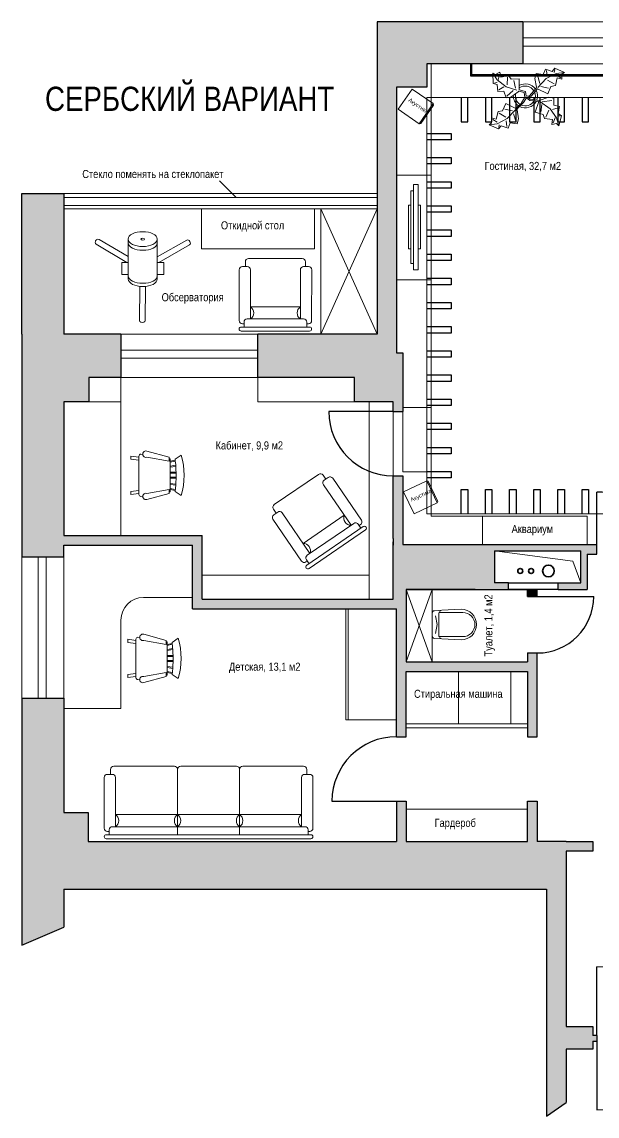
# Model space of a CAD drawing. Header units: inches. Extents: x -1596095 to 1052762, y -907497 to 506843.
# Drawn here: x -266920 to -259780, y -464593 to -451000 of the extents above; entities that cross this region are included whole.
import ezdxf

# ---------------------------------------------------------------- set-up
doc = ezdxf.new("R2010")
doc.units = ezdxf.units.IN
doc.header["$LTSCALE"] = 25
doc.header["$MEASUREMENT"] = 0
for name, color, linetype, lineweight in [('SANITARI', 7, 'Continuous', 9), ('МЕБЕЛЬ', 5, 'Continuous', 9), ('Названия', 7, 'Continuous', 30), ('Размеры', 1, 'Continuous', 9), ('Стены', 7, 'Continuous', 30)]:
    doc.layers.add(name, color=color, linetype=linetype, lineweight=lineweight)
for name, color, linetype in [('WINDOW-SILL', 2, 'Continuous'), ('Двери', 7, 'Continuous'), ('Пометки', 51, 'Continuous'), ('Потолки', 154, 'Continuous'), ('Сантехника', 94, 'Continuous'), ('Штриховка стен', 8, 'Continuous')]:
    doc.layers.add(name, color=color, linetype=linetype)
doc.layers.get('Размеры').off()
doc.styles.get("Standard").update_dxf_attribs({"font": 'ARIALN.TTF'})

# ---------------------------------------------------------------- blocks, each defined once
blk = doc.blocks.new('444')
at = {"layer": 'SANITARI'}
for p, q in [((-60, -142), (-60, 142)), ((-32, 172), (58, 177)), ((20, -140), (20, 140)), ((30, 150), (320, 150)), ((58, 177), (300, 190)), ((0, 0), (-20, 110)), ((-20, -110), (0, 0)), ((-32, -172), (58, -177)), ((30, -150), (320, -150)), ((58, -177), (300, -190))]:
    blk.add_line(p, q, dxfattribs=at)
for centre, radius, start, end in [((-30, 142), 30, 93.1798, 180), ((30, 140), 10, 90, 180), ((60, 147), 30, 93.1798, 173.5317), ((300, 0), 190, 270, 90), ((320, 0), 150, 270, 90), ((-30, -142), 30, 180, 266.8202), ((30, -140), 10, 180, 270), ((60, -147), 30, 186.4683, 266.8202)]:
    blk.add_arc(centre, radius, start, end, dxfattribs=at)
blk = doc.blocks.new('Растение')
at = {"linetype": 'Continuous'}
for p, q in [((-16.2005, 11.4774), (-13.9899, 8.1064)), ((-16.2005, 11.4774), (-14.8639, 10.7964)), ((-16.0159, 6.3329), (-16.2005, 11.4774)), ((-14.8639, 10.7964), (-12.6195, 11.8975)), ((-13.3174, 8.325), (-13.0735, 11.0065)), ((-12.6195, 11.8975), (-12.1909, 9.4345)), ((4.6914, 8.8812), (5.3859, 11.2828)), ((5.3859, 11.2828), (8.8871, 10.7908)), ((8.8871, 10.7908), (9.9809, 13.4933)), ((9.9809, 13.4933), (13.3837, 12.301)), ((15.3859, 11.3055), (10.3916, 8.7942)), ((10.5828, 12.6946), (10.8893, 9.7953)), ((13.3837, 12.301), (14.68, 13.9039)), ((14.5816, 13.2037), (14.3848, 11.8033)), ((14.68, 13.9039), (19.3848, 11.8146)), ((19.3848, 11.8146), (15.3859, 11.3055)), ((19.3848, 11.8146), (18.1868, 10.9119)), ((18.1868, 10.9119), (18.1925, 8.4119)), ((-14.0069, 5.8704), (-16.0159, 6.3329)), ((-15.3434, 6.5514), (-13.9984, 6.9884)), ((-13.5868, 2.2894), (-14.0069, 5.8704)), ((-13.9899, 8.1064), (-9.5434, 4.7185)), ((-12.1909, 9.4345), (-8.3829, 10.3)), ((-8.8369, 9.409), (-9.0894, 5.6095)), ((-8.3829, 10.3), (-7.0549, 8.501)), ((-7.0549, 8.501), (-3.0284, 8.6941)), ((-4.8529, 4.012), (-5.7184, 7.82)), ((-3.0284, 8.6941), (-3.0709, 3.1041)), ((4.6914, 8.8812), (5.5014, 4.4831)), ((5.9878, 10.4842), (7.1971, 6.3869)), ((10.3916, 8.7942), (6.2847, 4.4028)), ((14.2977, 6.1031), (10.9934, 7.9956)), ((15.7909, 9.1065), (14.8995, 5.3044)), ((15.2875, 10.6053), (17.5907, 9.2105)), ((18.1925, 8.4119), (15.7909, 9.1065)), ((-10.6784, 2.491), (-13.5868, 2.2894)), ((-13.1329, 3.1804), (-10.6614, 4.727)), ((-9.5858, -0.8715), (-10.6784, 2.491)), ((-9.5434, 4.7185), (-4.1917, 2.9888)), ((-9.1318, 0.0195), (-5.9793, 2.9025)), ((-7.1228, -0.443), (-3.5248, 2.2131)), ((-3.5248, 2.2131), (-3.3011, 2.4355)), ((-3.3011, 2.4355), (-0.5306, 1.7947)), ((-3.0709, 3.1041), (0.0797, 2.3163)), ((-0.5306, 1.7947), (-0.2255, -0.5527)), ((-0.5306, 1.7947), (-0.5306, 1.7947)), ((0.0797, 2.3163), (0.4866, -0.031)), ((0.4866, -0.031), (2.1141, 0.2298)), ((2.1141, 0.2298), (5.4346, 3.9146)), ((6.1032, 3.6844), (2.8262, -0.031)), ((5.4346, 3.9146), (5.5014, 4.4831)), ((11.1089, 1.1958), (6.1032, 3.6844)), ((7.7005, 4.8881), (11.5025, 3.9967)), ((12.7005, 4.8994), (11.1089, 1.1958)), ((14.8995, 5.3044), (12.7005, 4.8994)), ((-11.3237, -7.2629), (-9.7321, -3.5593)), ((-9.7321, -3.5593), (-4.7264, -6.0479)), ((-7.1228, -0.443), (-9.5858, -0.8715)), ((-2.019, -3.6148), (-4.7264, -6.0479)), ((-4.0579, -6.2781), (-0.9375, -3.1608)), ((-2.019, -3.6148), (-0.2255, -0.5527)), ((-0.9375, -3.1608), (0.5883, -0.8135)), ((0.5883, -0.8135), (2.2447, -2.0916)), ((2.8262, -0.031), (1.3003, -0.5527)), ((1.3003, -0.5527), (2.4193, -1.4655)), ((2.2447, -2.0916), (6.7108, -2.6626)), ((2.4193, -1.4655), (6.895, -2.1175)), ((4.943, -7.9659), (6.7108, -2.6626)), ((11.6605, -0.5413), (6.895, -2.1175)), ((12.3677, -6.1981), (7.219, -2.6772)), ((8.125, -4.0768), (7.7715, -7.9659)), ((8.3544, -2.7453), (13.1973, -2.1704)), ((11.6605, -0.5413), (14.1354, -0.8948)), ((14.1354, -0.8948), (14.1354, -4.4304)), ((14.1354, -4.4304), (16.9638, -5.1375)), ((16.9638, -5.1375), (16.2567, -8.673)), ((-16.8157, -10.7754), (-14.4141, -11.4699)), ((-16.8101, -13.2754), (-16.8157, -10.7754)), ((-14.4141, -11.4699), (-13.5228, -7.6679)), ((-13.5228, -7.6679), (-11.3237, -7.2629)), ((-12.921, -8.4665), (-9.6166, -10.359)), ((-6.3237, -7.2516), (-10.1257, -6.3602)), ((-9.0148, -11.1577), (-4.9047, -6.8122)), ((-4.611, -12.8477), (-5.8203, -8.7504)), ((-4.1246, -6.8466), (-4.0579, -6.2781)), ((-3.3146, -11.2447), (-4.1246, -6.8466)), ((8.8321, -9.0266), (4.943, -7.9659)), ((9.5392, -11.1479), (8.8321, -9.0266)), ((10.2463, -10.4408), (11.6605, -6.9053)), ((15.5496, -10.7943), (12.3677, -6.1981)), ((16.2567, -5.8446), (13.4283, -6.5517)), ((14.8425, -10.7943), (13.7819, -13.2692)), ((16.6103, -14.6834), (15.5496, -10.7943)), ((17.3174, -9.7337), (15.9032, -9.7337)), ((16.2567, -8.673), (18.0245, -9.7337)), ((18.0245, -9.7337), (16.6103, -14.6834)), ((-18.008, -14.1781), (-16.8101, -13.2754)), ((-18.008, -14.1781), (-14.0091, -13.669)), ((-13.3032, -16.2674), (-18.008, -14.1781)), ((-13.9107, -12.9688), (-16.2139, -11.574)), ((-14.0091, -13.669), (-9.0148, -11.1577)), ((-12.0069, -14.6645), (-13.3032, -16.2674)), ((-13.2048, -15.5672), (-13.008, -14.1668)), ((-8.6042, -15.8568), (-12.0069, -14.6645)), ((-9.206, -15.0581), (-9.5126, -12.1588)), ((-7.5103, -13.1543), (-8.6042, -15.8568)), ((-4.0092, -13.6463), (-7.5103, -13.1543)), ((-3.3146, -11.2447), (-4.0092, -13.6463)), ((13.4283, -11.5015), (9.5392, -11.1479)), ((13.0748, -13.9763), (13.4283, -11.5015)), ((15.5496, -13.6228), (13.0748, -13.9763)), ((16.6103, -14.6834), (15.5496, -13.6228))]:
    blk.add_line(p, q, dxfattribs=at)
for centre, radius, start, end in [((0, 0), 6.1275, 34.37569, 120.1028), ((0.0308, 0.1664), 6, 178.6147, 235.1169), ((0.0308, 0.1664), 5, 168.1647, 238.6725), ((-0.0601, -0.2075), 5.2461, 33.82192, 124.9414), ((-0.2664, 0.1682), 5.2775, 338.4094, 20.03007), ((-0.098, 0.1364), 6.1288, 341.2017, 26.09184), ((-0.0234, 0.3825), 6.1492, 242.5812, 331.2714), ((-0.1102, 0.4886), 5.2883, 247.3711, 327.472)]:
    blk.add_arc(centre, radius, start, end, dxfattribs=at)
blk = doc.blocks.new('A$C61B46C52')
at = {"layer": 'Потолки', "ltscale": 3}
for p, q in [((0, 80), (300, 80)), ((300, 0), (0, 0)), ((300, 80), (300, 0))]:
    blk.add_line(p, q, dxfattribs=at)
blk = doc.blocks.new('A$C583651C1')
at = {"layer": 'Потолки', "ltscale": 3}
for p, q in [((0, 80), (300, 80)), ((300, 0), (0, 0)), ((300, 80), (300, 0))]:
    blk.add_line(p, q, dxfattribs=at)
blk = doc.blocks.new('POLTRONANINO')
at = {"layer": 'МЕБЕЛЬ'}
for p, q in [((-373, 860), (-373, 800)), ((-333, 900), (333, 900)), ((373, 860), (373, 800)), ((-450, 130), (-450, 760)), ((-410, 800), (-350, 800)), ((-310, 760), (-310, 150)), ((310, 760), (310, 150)), ((410, 800), (350, 800)), ((450, 130), (450, 760)), ((310, 300), (-310, 300)), ((-350, 150), (350, 150)), ((425, 50), (-425, 50)), ((425, 0), (-425, 0)), ((-410, 90), (-390, 90)), ((-390, 50), (-390, 110)), ((390, 50), (390, 110)), ((410, 90), (390, 90))]:
    blk.add_line(p, q, dxfattribs=at)
for centre, radius, start, end in [((-333, 860), 40, 90, 180), ((333, 860), 40, 0, 90), ((-410, 760), 40, 90, 180), ((-350, 760), 40, 0, 90), ((350, 760), 40, 90, 180), ((410, 760), 40, 0, 90), ((-360, 225), 90.3, 303.855, 56.145), ((360, 225), 90.3, 123.855, 236.145), ((-350, 110), 40, 90, 180), ((350, 110), 40, 0, 90), ((-410, 130), 40, 180, 270), ((-425, 25), 25, 90, 270), ((410, 130), 40, 270, 0), ((425, 25), 25, 270, 90)]:
    blk.add_arc(centre, radius, start, end, dxfattribs=at)
blk = doc.blocks.new('A$C2E6314C3')
at = {"layer": 'МЕБЕЛЬ'}
for p, q in [((770, 2590), (140, 2590)), ((0, 1720), (0, 2473)), ((40, 2513), (100, 2513)), ((40, 2513), (100, 2513)), ((100, 2550), (100, 2490)), ((140, 2450), (750, 2450)), ((140, 2450), (750, 2450)), ((750, 2450), (140, 2450)), ((600, 2450), (600, 140)), ((750, 100), (750, 2490)), ((850, 2530), (790, 2530)), ((810, 2550), (810, 2530)), ((850, 2565), (850, 25)), ((900, 2565), (900, 25)), ((0, 950), (0, 1640)), ((850, 1680), (40, 1680)), ((140, 1680), (750, 1680)), ((0, 870), (0, 117)), ((850, 910), (40, 910)), ((140, 140), (750, 140)), ((40, 77), (100, 77)), ((100, 40), (100, 100)), ((850, 60), (790, 60)), ((810, 40), (810, 60)), ((770, 0), (140, 0))]:
    blk.add_line(p, q, dxfattribs=at)
for centre, radius, start, end in [((140, 2550), 40, 90, 180), ((770, 2550), 40, 0, 90), ((875, 2565), 25, 0, 180), ((40, 2473), 40, 90, 180), ((40, 2473), 40, 90, 180), ((140, 2490), 40, 180, 270), ((140, 2490), 40, 180, 270), ((675, 2500), 90.3, 213.855, 326.145), ((790, 2490), 40, 90, 180), ((40, 1720), 40, 180, 270), ((40, 1640), 40, 90, 180), ((675, 1630), 90.3, 33.855, 146.145), ((675, 1730), 90.3, 213.855, 326.145), ((40, 950), 40, 180, 270), ((40, 870), 40, 90, 180), ((675, 860), 90.3, 33.855, 146.145), ((675, 960), 90.3, 213.855, 326.145), ((140, 100), 40, 90, 180), ((675, 90), 90.3, 33.855, 146.145), ((40, 117), 40, 180, 270), ((140, 40), 40, 180, 270), ((790, 100), 40, 180, 270), ((770, 40), 40, 270, 0), ((875, 25), 25, 180, 0)]:
    blk.add_arc(centre, radius, start, end, dxfattribs=at)
blk = doc.blocks.new('A$C22630C0F')
at = {"layer": 'МЕБЕЛЬ', "color": 5, "ltscale": 3}
for p, q in [((0, 0), (0, 542)), ((0, 542), (32, 542)), ((32, 0), (0, 0))]:
    blk.add_line(p, q, dxfattribs=at)
for points in [[(63, 721), (32, 721), (32, -179), (63, -179)], [(122, -259), (63, -259), (63, 801), (122, 801)]]:
    blk.add_lwpolyline(points, close=True, dxfattribs=at)
blk.add_lwpolyline([(122, 542), (152, 542), (152, 0), (122, 0)], dxfattribs=at)

msp = doc.modelspace()

# ---------------------------------------------------------------- hatches: boundary and pattern name
at = {"layer": 'Штриховка стен', "ltscale": 3}
for points in [[(-260701.9, -451000), (-262510.9, -451000), (-262510.9, -453133.6), (-262510.9, -454878.7), (-263991.5, -454878.7), (-263991.5, -455419), (-262791.8, -455419), (-262791.8, -455719.3), (-262311.5, -455719.3), (-262311.5, -455839.1), (-262191.5, -455839.1), (-262191.5, -455789.1), (-262191.5, -455710.3), (-262191.5, -455110.2), (-262271.9, -455110.2), (-262271.9, -451810.6), (-261891.6, -451810.6), (-261891.6, -451520.3), (-260701.9, -451520.3)], [(-266400.2, -455719.3), (-266090.6, -455719.3), (-266090.6, -455419), (-265691, -455419), (-265691, -454878.7), (-266400.2, -454878.7), (-266400.2, -453133.6), (-266920.5, -453133.6), (-266920.5, -454878.7), (-266920.5, -457649.7), (-266400.2, -457649.7), (-266400.2, -457499.6), (-265691, -457499.6), (-264800.8, -457499.6), (-264800.8, -458292.7), (-262271.5, -458292.7), (-262271.5, -459671.1), (-262271.5, -459880.3), (-262151.5, -459880.3), (-262151.5, -459069.9), (-260641.8, -459069.9), (-260641.8, -459880.3), (-260521.8, -459880.3), (-260521.8, -458839.7), (-260641.8, -458839.7), (-260641.8, -458950.3), (-262151.5, -458950.3), (-262151.5, -458050.3), (-260881.4, -458050.3), (-260881.4, -457970.2), (-261053.4, -457970.2), (-261053.4, -457570.2), (-259981.1, -457570.2), (-259981.1, -457970.2), (-260261.6, -457970.2), (-260261.6, -458050.3), (-259901.2, -458050.3), (-259901.2, -457610.2), (-259784.8, -457610.2), (-259784.8, -457490.2), (-262191.5, -457490.2), (-262191.5, -456639.1), (-262311.5, -456639.1), (-262311.5, -458171.4), (-262611.3, -458171.4), (-264683.2, -458171.4), (-264683.2, -457871.1), (-264683.2, -457379.6), (-266400.2, -457379.6)], [(-260521.8, -458050.3), (-260641.8, -458050.3), (-260641.8, -458139.7), (-260521.8, -458139.7)], [(-260162, -461300.2), (-259832, -461300.2), (-259832, -461180.2), (-260162, -461180.2), (-260521.8, -461180.2), (-260521.8, -460680.2), (-260641.8, -460680.2), (-260641.8, -461180.2), (-262151.5, -461180.2), (-262151.5, -460680.2), (-262271.5, -460680.2), (-262271.5, -461180.2), (-266099.8, -461180.2), (-266099.8, -460880.2), (-266099.8, -460819.4), (-266400.2, -460819.4), (-266400.2, -459399.3), (-266920.5, -459399.3), (-266920.5, -461371), (-266920.5, -461773.2), (-266920.5, -462468.8), (-266400.2, -462244.8), (-266400.2, -461773.2), (-260409, -461773.2), (-260409, -464592.9), (-260162, -464424.6), (-260162, -463759.2), (-259832, -463759.2), (-259832, -463660.2), (-259783, -463660.2), (-259783, -463590.2), (-259832, -463590.2), (-259832, -463480.2), (-260162, -463480.2)]]:
    msp.add_hatch(color=256, dxfattribs=at).paths.add_polyline_path(points)

# ---------------------------------------------------------------- linework, layer by layer
at = {"color": 5, "linetype": 'Continuous', "lineweight": 9}
for p, q in [((-265568.4, -456394.9), (-265568.4, -456432.4)), ((-265468.4, -456407.4), (-265568.4, -456394.9)), ((-265568.4, -456432.4), (-265468.4, -456444.9)), ((-265468.4, -456632.4), (-265468.4, -456394.9)), ((-265422, -456373.3), (-265443.4, -456369.9)), ((-265093.4, -456407.4), (-265368.4, -456332.4)), ((-265368.4, -456407.4), (-265093.4, -456457.4)), ((-265093.4, -456457.4), (-265093.4, -456407.4)), ((-265080.9, -456426.6), (-265092.9, -456424.7)), ((-265080.9, -456426.7), (-265080.9, -456838.4)), ((-265018.4, -456444.9), (-265080.9, -456457.4)), ((-265018.4, -456432.4), (-264943.4, -456382.4)), ((-265080.9, -456469.9), (-265016.6, -456456.9)), ((-265080.9, -456519.9), (-265010.9, -456508.3)), ((-265080.9, -456532.4), (-265009.9, -456522.3)), ((-265468.4, -456632.4), (-265468.4, -456869.9)), ((-265007.1, -456594.9), (-265080.9, -456594.9)), ((-265080.9, -456607.4), (-265007.1, -456607.4)), ((-265080.9, -456657.4), (-265007, -456657.4)), ((-265007.1, -456669.9), (-265080.9, -456669.9)), ((-265568.4, -456832.4), (-265468.4, -456819.9)), ((-265568.4, -456869.9), (-265568.4, -456832.4)), ((-265368.4, -456857.4), (-265093.4, -456807.4)), ((-265093.4, -456807.4), (-265093.4, -456857.4)), ((-265093.1, -456840.2), (-265080.9, -456838.3)), ((-265080.9, -456732.4), (-265010.5, -456742.5)), ((-265080.9, -456744.9), (-265010.7, -456756.6)), ((-265080.9, -456794.9), (-265016, -456807.4)), ((-265018.4, -456819.9), (-265080.9, -456807.4)), ((-265018.4, -456832.4), (-264943.4, -456882.4)), ((-265468.4, -456857.4), (-265568.4, -456869.9)), ((-265443.4, -456894.9), (-265420.6, -456891.4)), ((-265093.4, -456857.4), (-265368.4, -456932.4)), ((-265130.9, -458682.6), (-265405.9, -458607.6)), ((-265605.9, -458670.1), (-265605.9, -458707.6)), ((-265505.9, -458682.6), (-265605.9, -458670.1)), ((-265605.9, -458707.6), (-265505.9, -458720.1)), ((-265505.9, -458907.6), (-265505.9, -458670.1)), ((-265459.5, -458648.4), (-265480.9, -458645.1)), ((-265405.9, -458682.6), (-265130.9, -458732.6)), ((-265130.9, -458732.6), (-265130.9, -458682.6)), ((-265118.4, -458701.7), (-265130.4, -458699.8)), ((-265118.4, -458701.8), (-265118.4, -459113.5)), ((-265055.9, -458720.1), (-265118.4, -458732.6)), ((-265118.4, -458745.1), (-265054.1, -458732)), ((-265055.9, -458707.6), (-264980.9, -458657.6)), ((-265118.4, -458795.1), (-265048.4, -458783.4)), ((-265118.4, -458807.6), (-265047.4, -458797.4)), ((-265044.6, -458870.1), (-265118.4, -458870.1)), ((-265118.4, -458882.6), (-265044.6, -458882.6)), ((-265505.9, -458907.6), (-265505.9, -459145.1)), ((-265118.4, -458932.6), (-265044.5, -458932.6)), ((-265044.6, -458945.1), (-265118.4, -458945.1)), ((-265118.4, -459007.6), (-265048, -459017.6)), ((-265118.4, -459020.1), (-265048.2, -459031.7)), ((-265605.9, -459107.6), (-265505.9, -459095.1)), ((-265605.9, -459145.1), (-265605.9, -459107.6)), ((-265505.9, -459132.6), (-265605.9, -459145.1)), ((-265480.9, -459170.1), (-265458.1, -459166.5)), ((-265405.9, -459132.6), (-265130.9, -459082.6)), ((-265130.9, -459132.6), (-265405.9, -459207.6)), ((-265130.9, -459082.6), (-265130.9, -459132.6)), ((-265130.6, -459115.3), (-265118.4, -459113.4)), ((-265118.4, -459070.1), (-265053.5, -459082.6)), ((-265055.9, -459095.1), (-265118.4, -459082.6)), ((-265055.9, -459107.6), (-264980.9, -459157.6))]:
    msp.add_line(p, q, dxfattribs=at)
for centre, radius, start, end in [((-265443.4, -456394.9), 25, 90, 180), ((-265380.9, -456369.9), 39.5, 71.5651, 288.43495), ((-266612.1, -456632.4), 1606.2, 3.92211, 7.15267), ((-265758, -456632.4), 852.1, 342.93847, 17.0615), ((-266612.1, -456632.4), 1606.2, 352.84733, 3.92211), ((-265380.9, -456894.9), 39.5, 71.5651, 288.43495), ((-265443.4, -456869.9), 25, 180, 270), ((-265418.4, -458645.1), 39.5, 71.5651, 288.43495), ((-265480.9, -458670.1), 25, 90, 180), ((-266649.6, -458907.6), 1606.2, 3.92211, 7.15267), ((-265795.5, -458907.6), 852.1, 342.93847, 17.0615), ((-266649.6, -458907.6), 1606.2, 352.84733, 3.92211), ((-265480.9, -459145.1), 25, 180, 270), ((-265418.4, -459170.1), 39.5, 71.5651, 288.43495)]:
    msp.add_arc(centre, radius, start, end, dxfattribs=at)
at = {"layer": 'WINDOW-SILL', "color": 5, "lineweight": 15, "ltscale": 3}
for p, q in [((-262181.4, -456837.1), (-261894.4, -456701)), ((-261894.4, -456701), (-261764.5, -456974.7)), ((-262051.5, -457110.9), (-262181.4, -456837.1)), ((-261764.5, -456974.7), (-262051.5, -457110.9))]:
    msp.add_line(p, q, dxfattribs=at)
at = {"layer": 'WINDOW-SILL', "color": 5, "lineweight": 13, "ltscale": 3}
msp.add_lwpolyline([(-262075.1, -451834.9), (-261814.1, -452015.9), (-261986.7, -452264.9), (-262247.8, -452084)], close=True, dxfattribs=at)
at = {"layer": 'Двери', "ltscale": 3}
for p, q in [((-262311.5, -455839.1), (-263111.4, -455839.1)), ((-259784.8, -457490.2), (-259784.8, -456840.2)), ((-260521.8, -458139.7), (-259821.8, -458139.7)), ((-263071.4, -460680.2), (-262271.5, -460680.2)), ((-259783, -463590.2), (-259783, -462736.9)), ((-259783, -463660.2), (-259783, -464513.4))]:
    msp.add_line(p, q, dxfattribs=at)
for centre, radius, start, end in [((-262311.5, -455839.1), 799.9, 180, 270), ((-259784.8, -457490.2), 650, 0, 90), ((-260521.8, -458139.7), 700, 270, 0), ((-262271.5, -460680.2), 799.9, 90, 180), ((-259783, -463590.2), 853.2, 0, 90), ((-259783, -463660.2), 853.2, 270, 0)]:
    msp.add_arc(centre, radius, start, end, dxfattribs=at)
at = {"layer": 'МЕБЕЛЬ', "ltscale": 3}
for p, q in [((-260701.9, -451000), (-258301.6, -451000)), ((-260701.9, -451520.3), (-258301.6, -451520.3)), ((-264465.7, -452973.7), (-264258.8, -453181.5)), ((-265691, -454878.7), (-263991.5, -454878.7)), ((-265691, -455419), (-263991.5, -455419)), ((-262191.5, -455789.1), (-261841.5, -455789.1)), ((-262191.5, -455789.1), (-262191.5, -456589.1)), ((-262191.5, -456589.1), (-261841.5, -456589)), ((-266920.5, -457649.7), (-266920.5, -459399.3)), ((-262151.5, -459769.9), (-260641.8, -459769.9)), ((-266099.8, -461180.2), (-266099.8, -460880.2))]:
    msp.add_line(p, q, dxfattribs=at)
at = {"layer": 'МЕБЕЛЬ', "color": 5, "ltscale": 3}
for p, q in [((-261841.5, -451520.3), (-261841.5, -457140.2)), ((-261841.5, -452903.8), (-262271.9, -452903.8)), ((-264689.2, -453320.6), (-264689.2, -453820.6)), ((-263289.2, -453820.6), (-263289.2, -453320.6)), ((-263210.9, -453320.6), (-263210.9, -454878.7)), ((-263210.9, -453320.6), (-262510.9, -454878.7)), ((-262510.9, -453320.6), (-263210.9, -454878.7)), ((-265600.4, -453915.6), (-265963, -453702.2)), ((-265600.4, -453698.5), (-265600.4, -454195.4)), ((-265240.4, -453698.5), (-265240.4, -454195.4)), ((-265240.4, -453918.8), (-264873.5, -453709.5)), ((-265616.6, -453987.3), (-265998.5, -453762.5)), ((-265616.6, -453987.3), (-265998.5, -453762.5)), ((-265219.2, -453987.3), (-264838.8, -453770.4)), ((-264689.2, -453820.6), (-263289.2, -453820.6)), ((-265600.4, -453987.3), (-265680.6, -453987.3)), ((-265680.6, -453987.3), (-265680.6, -454137.8)), ((-265600.4, -454062), (-265600.4, -453987.3)), ((-265600.4, -454137.8), (-265600.4, -453987.3)), ((-265160.2, -453987.3), (-265240.4, -453987.3)), ((-265240.4, -453987.3), (-265240.4, -454137.8)), ((-265160.2, -454062), (-265160.2, -453987.3)), ((-265160.2, -454137.8), (-265160.2, -453987.3)), ((-265680.6, -454137.8), (-265600.4, -454137.8)), ((-265240.4, -454137.8), (-265160.2, -454137.8)), ((-261841.5, -454203.8), (-262271.9, -454203.8)), ((-265456.7, -454285.1), (-265460.3, -454711.7)), ((-265386.8, -454285.6), (-265390.3, -454712.2)), ((-266090.6, -455719.3), (-265691, -455719.3)), ((-261841.5, -457140.2), (-259901.2, -457140.2)), ((-261201.2, -457490.2), (-261201.2, -457140.2)), ((-259901.2, -457490.2), (-259901.2, -457140.2)), ((-266400.2, -457499.6), (-266400.2, -459529.2)), ((-265691, -457499.6), (-266400.2, -457499.6)), ((-261826.6, -458950.3), (-262151.5, -458050.3)), ((-262151.5, -458950.3), (-261826.6, -458050.3)), ((-261826.6, -458950.3), (-261826.6, -458050.3)), ((-260611.5, -458050.3), (-261211.5, -458050.3)), ((-264800.8, -458149.6), (-265410.2, -458149.6)), ((-265691, -459529.2), (-265691, -458430.4)), ((-261499.3, -459719.9), (-261499.3, -459069.9)), ((-260850.6, -459719.9), (-260850.6, -459069.9)), ((-266400.2, -459529.2), (-265691, -459529.2)), ((-260641.8, -459719.9), (-262151.5, -459719.9))]:
    msp.add_line(p, q, dxfattribs=at)
for points in [[(-266400.2, -455719.3), (-266400.2, -457379.6), (-265691, -457379.6), (-265691, -455419), (-266090.6, -455419)], [(-262611.3, -457871.1), (-262611.3, -455719.3), (-262311.5, -455719.3), (-262311.5, -458171.4), (-262611.3, -458171.4)], [(-262611.3, -457871.1), (-264683.2, -457871.1), (-264683.2, -458171.4), (-262611.3, -458171.4), (-262611.3, -457871.1)]]:
    msp.add_lwpolyline(points, dxfattribs=at)
for points in [[(-262791.8, -455719.3), (-263991.5, -455719.3), (-263991.5, -455419), (-262791.8, -455419)], [(-262871.5, -459671.1), (-262871.5, -458292.7), (-262898, -458292.7), (-262898, -459671.1)], [(-262871.5, -459671.1), (-262871.5, -458292.7), (-262271.5, -458292.7), (-262271.5, -459671.1)]]:
    msp.add_lwpolyline(points, close=True, dxfattribs=at)
msp.add_arc((-265410.2, -458430.4), 280.8, 90, 180, dxfattribs=at)
for centre, major_axis, ratio, start_param, end_param in [((-265980.7, -453732.3), (17.8, 30.2), 0.7962704, 0, 3.1415927), ((-264856.1, -453739.9), (-17.3, 30.4), 0.7043189, 3.1415927, 6.2831853), ((-265425.3, -454712), (-35, 0.2), 0.6264369, 6.2813742, 9.424778)]:
    msp.add_ellipse(centre, major_axis=major_axis, ratio=ratio, start_param=start_param, end_param=end_param, dxfattribs=at)
at = {"layer": 'МЕБЕЛЬ', "color": 5, "ltscale": 3, "extrusion": (0, 0, -1)}
msp.add_ellipse((-265420.7, -453698.5), major_axis=(180.4, 0), ratio=0.5085146, dxfattribs=at)
at = {"layer": 'МЕБЕЛЬ', "color": 5, "ltscale": 3}
msp.add_ellipse((-265420, -453698.5), major_axis=(22.8, 0), ratio=0.5213936, dxfattribs=at)
at = {"layer": 'МЕБЕЛЬ', "color": 5, "ltscale": 3, "extrusion": (0, 0, -1)}
for centre in [(-265420.4, -453745.6), (-265420.4, -454155.3), (-265420.4, -454195.4)]:
    msp.add_ellipse(centre, major_axis=(-180, 0.7), ratio=0.5095103, start_param=3.1339969, end_param=6.2755895, dxfattribs=at)
at = {"layer": 'Пометки', "color": 5, "lineweight": 13, "ltscale": 3}
for p, q in [((-261810.8, -452034.1), (-261968.4, -452261.6)), ((-261814.1, -452015.9), (-261810.8, -452034.1)), ((-261986.7, -452264.9), (-261968.4, -452261.6))]:
    msp.add_line(p, q, dxfattribs=at)
at = {"layer": 'Пометки', "color": 5, "lineweight": 15, "ltscale": 3}
for p, q in [((-261894.4, -456701), (-261877, -456707.2)), ((-261877, -456707.2), (-261758.3, -456957.3)), ((-261764.5, -456974.7), (-261758.3, -456957.3))]:
    msp.add_line(p, q, dxfattribs=at)
at = {"layer": 'Потолки', "ltscale": 3}
for p, q in [((-261351.9, -451520.3), (-261351.9, -451670.3)), ((-261336.9, -451520.3), (-261336.9, -451655.3)), ((-261351.9, -451670.3), (-258301.6, -451670.3)), ((-261336.9, -451655.3), (-257666.9, -451655.3))]:
    msp.add_line(p, q, dxfattribs=at)
at = {"layer": 'Потолки', "lineweight": 9, "ltscale": 3}
for p, q in [((-261891.6, -451940.3), (-261891.6, -457110.2)), ((-261891.6, -451940.3), (-257061.3, -451940.3)), ((-261891.6, -457110.2), (-257061.3, -457110.2))]:
    msp.add_line(p, q, dxfattribs=at)
at = {"layer": 'Сантехника', "lineweight": 35, "ltscale": 3}
for centre, radius in [((-260733.3, -457821.2), 31), ((-260599.8, -457821.2), 31.2), ((-260384.1, -457821.2), 72.5)]:
    msp.add_circle(centre, radius, dxfattribs=at)
at = {"layer": 'Стены', "ltscale": 3}
for p, q in [((-260701.9, -451000), (-262510.9, -451000)), ((-262510.9, -451000), (-262510.9, -453133.6)), ((-260701.9, -451000), (-260701.9, -451520.3)), ((-260701.9, -451520.3), (-261891.6, -451520.3)), ((-261891.6, -451520.3), (-261891.6, -451810.6)), ((-261891.6, -451810.6), (-262271.9, -451810.6)), ((-262271.9, -451810.6), (-262271.9, -455110.2)), ((-266920.5, -454878.7), (-266920.5, -453133.6)), ((-266920.5, -453133.6), (-266400.2, -453133.6)), ((-266400.2, -453133.6), (-266400.2, -454878.7)), ((-262510.9, -453133.6), (-262510.9, -454878.7)), ((-266920.5, -454878.7), (-266920.5, -457649.7)), ((-265691, -454878.7), (-266400.2, -454878.7)), ((-265691, -454878.7), (-265691, -455419)), ((-263991.5, -455419), (-263991.5, -454878.7)), ((-262510.9, -454878.7), (-263991.5, -454878.7)), ((-262271.9, -455110.2), (-262191.5, -455110.2)), ((-262191.5, -455110.2), (-262191.5, -455710.3)), ((-265691, -455419), (-266090.6, -455419)), ((-266090.6, -455419), (-266090.6, -455719.3)), ((-262791.8, -455419), (-263991.5, -455419)), ((-262791.8, -455719.3), (-262791.8, -455419)), ((-266090.6, -455719.3), (-266400.2, -455719.3)), ((-266400.2, -455719.3), (-266400.2, -457379.6)), ((-262311.5, -455719.3), (-262791.8, -455719.3)), ((-262311.5, -455839.1), (-262311.5, -455719.3)), ((-262191.5, -455710.3), (-262191.5, -455839.1)), ((-262311.5, -455839.1), (-262191.5, -455839.1)), ((-262311.5, -457419.6), (-262311.5, -456639)), ((-262311.5, -456639.1), (-262191.5, -456639.1)), ((-262191.5, -456639.1), (-262191.5, -457490.2)), ((-266400.2, -457379.6), (-264683.2, -457379.6)), ((-264683.2, -458171.4), (-264683.2, -457379.6)), ((-266400.2, -457499.6), (-264800.8, -457499.6)), ((-266400.2, -457649.7), (-266400.2, -457499.6)), ((-264800.8, -458292.7), (-264800.8, -457499.6)), ((-262311.5, -457419.6), (-262311.5, -457499.6)), ((-262311.5, -458171.4), (-262311.5, -457459.6)), ((-262191.5, -457490.2), (-259784.8, -457490.2)), ((-259784.8, -457610.2), (-259784.8, -457490.2)), ((-266400.2, -457649.7), (-266920.5, -457649.7)), ((-261053.4, -457570.2), (-259981.1, -457570.2)), ((-261053.4, -457570.2), (-261053.4, -457970.2)), ((-259981.1, -457970.2), (-259981.1, -457570.2)), ((-259901.2, -457610.2), (-259901.2, -458050.3)), ((-259901.2, -457610.2), (-259784.8, -457610.2)), ((-261291.5, -458050.3), (-262151.5, -458050.3)), ((-262151.5, -458050.3), (-260641.8, -458050.3)), ((-262151.5, -458050.3), (-262151.5, -458950.3)), ((-261211.5, -458050.3), (-260881.4, -458050.3)), ((-260881.4, -457970.2), (-261053.4, -457970.2)), ((-260881.4, -458050.3), (-260881.4, -457970.2)), ((-260641.8, -458139.7), (-260641.8, -458050.3)), ((-260521.8, -458139.7), (-260521.8, -458050.3)), ((-260261.6, -458050.3), (-260261.6, -457970.2)), ((-260261.6, -457970.2), (-259981.1, -457970.2)), ((-260261.6, -458050.3), (-259901.2, -458050.3)), ((-264683.2, -458171.4), (-262311.5, -458171.4)), ((-260641.8, -458139.7), (-260521.8, -458139.7)), ((-264800.8, -458292.7), (-262271.5, -458292.7)), ((-262271.5, -459880.3), (-262271.5, -458292.7)), ((-260641.8, -458839.7), (-260641.8, -458950.3)), ((-260641.8, -458839.7), (-260521.8, -458839.7)), ((-260521.8, -459880.3), (-260521.8, -458839.7)), ((-262151.5, -458950.3), (-260641.8, -458950.3)), ((-262151.5, -459880.3), (-262151.5, -459069.9)), ((-262151.5, -459069.9), (-260641.8, -459069.9)), ((-260641.8, -459069.9), (-260641.8, -459880.3)), ((-266920.5, -459399.3), (-266920.5, -461371)), ((-266920.5, -459399.3), (-266400.2, -459399.3)), ((-266400.2, -459399.3), (-266400.2, -460819.4)), ((-262271.5, -459880.3), (-262151.5, -459880.3)), ((-260641.8, -459880.3), (-260521.8, -459880.3)), ((-262271.5, -460680.2), (-262271.5, -461180.2)), ((-262271.5, -460680.2), (-262151.5, -460680.2)), ((-262151.5, -460680.2), (-262151.5, -461180.2)), ((-260641.8, -461180.2), (-260641.8, -460680.2)), ((-260641.8, -460680.2), (-260521.8, -460680.2)), ((-260521.8, -460680.2), (-260521.8, -461180.2)), ((-266400.2, -460819.4), (-266099.8, -460819.4)), ((-266099.8, -460819.4), (-266099.8, -461180.2)), ((-266099.8, -461180.2), (-262271.5, -461180.2)), ((-262151.5, -461180.2), (-260641.8, -461180.2)), ((-260162, -461180.2), (-260521.8, -461180.2)), ((-260162, -461180.2), (-259832, -461180.2)), ((-259832, -461180.2), (-259832, -461300.2)), ((-260162, -461300.2), (-260162, -463480.2)), ((-259832, -461300.2), (-260162, -461300.2)), ((-266920.5, -461371), (-266920.5, -461773.2)), ((-266920.5, -461773.2), (-266920.5, -462468.8)), ((-266400.2, -461773.2), (-260409, -461773.2)), ((-266400.2, -461773.2), (-266400.2, -462244.8)), ((-260409, -461773.2), (-260409, -464592.9)), ((-266920.5, -462468.8), (-266400.2, -462244.8)), ((-260162, -463480.2), (-259832, -463480.2)), ((-259832, -463480.2), (-259832, -463590.2)), ((-259783, -463590.2), (-259832, -463590.2)), ((-259783, -463590.2), (-259783, -463660.2)), ((-259832, -463759.2), (-260162, -463759.2)), ((-260162, -463759.2), (-260162, -463759.2)), ((-260162, -463759.2), (-260162, -464424.6)), ((-259832, -463660.2), (-259832, -463759.2)), ((-259832, -463660.2), (-259783, -463660.2)), ((-259832, -463759.2), (-259832, -463759.2)), ((-260409, -464592.9), (-260162, -464424.6))]:
    msp.add_line(p, q, dxfattribs=at)
at = {"layer": 'Стены', "color": 5, "lineweight": 9, "ltscale": 3}
for p, q in [((-258301.6, -451200), (-260701.9, -451200)), ((-258301.6, -451300), (-260701.9, -451300)), ((-262510.9, -453181.5), (-266400.2, -453181.5)), ((-262510.9, -453281.5), (-266400.2, -453281.5)), ((-263991.5, -455078.7), (-265691, -455078.7)), ((-263991.5, -455178.7), (-265691, -455178.7)), ((-266720.5, -457649.7), (-266720.5, -459399.3)), ((-266620.5, -457649.7), (-266620.5, -459399.3))]:
    msp.add_line(p, q, dxfattribs=at)
at = {"layer": 'Стены', "lineweight": 9, "ltscale": 3}
for p, q in [((-266920.5, -453133.6), (-262510.9, -453133.6)), ((-262510.9, -453320.6), (-266400.2, -453320.6)), ((-261053.4, -457570.2), (-260081, -457700.8)), ((-260081, -457700.8), (-259981.1, -457970.2))]:
    msp.add_line(p, q, dxfattribs=at)
at = {"layer": 'Стены', "color": 2, "ltscale": 3}
for p, q in [((-260881.4, -457970.2), (-260261.6, -457970.2)), ((-260261.6, -458050.3), (-260881.4, -458050.3))]:
    msp.add_line(p, q, dxfattribs=at)
at = {"layer": 'Стены', "color": 5, "lineweight": 5, "ltscale": 3}
msp.add_line((-262151.5, -460780.2), (-260641.8, -460780.2), dxfattribs=at)

# ---------------------------------------------------------------- block references
at = {"layer": 'МЕБЕЛЬ', "xscale": 25, "yscale": 25, "zscale": 25}
msp.add_blockref('Растение', (-260670.6, -451923.3), dxfattribs=at)
at = {"layer": 'МЕБЕЛЬ', "ltscale": 3}
msp.add_blockref('A$C22630C0F', (-262122.9, -453820.6), dxfattribs=at)
at = {"layer": 'МЕБЕЛЬ'}
for p, rotation in [((-263773.2, -454840.6), 359.9984737862257), ((-263004.5, -457551.3), 34.38553865191543)]:
    msp.add_blockref('POLTRONANINO', p, dxfattribs=dict(at, rotation=rotation))
at = {"layer": 'МЕБЕЛЬ', "lineweight": 5, "xscale": -1, "rotation": 179.9893562440149}
msp.add_blockref('444', (-261766.5, -458486.4), dxfattribs=at)
at = {"layer": 'Потолки', "lineweight": 9, "ltscale": 3, "xscale": -1, "rotation": 90}
for name, p in [('A$C61B46C52', (-261385.5, -451940.3)), ('A$C583651C1', (-261085.5, -451940.3)), ('A$C583651C1', (-260785.5, -451940.3)), ('A$C583651C1', (-260485.5, -451940.3)), ('A$C583651C1', (-260185.5, -451940.3)), ('A$C583651C1', (-259885.5, -451940.3))]:
    msp.add_blockref(name, p, dxfattribs=at)
at = {"layer": 'Потолки', "lineweight": 9, "ltscale": 3}
for name, p in [('A$C61B46C52', (-261891.6, -452465.2)), ('A$C583651C1', (-261891.6, -452765.2)), ('A$C583651C1', (-261891.6, -453065.2)), ('A$C583651C1', (-261891.6, -453365.2)), ('A$C583651C1', (-261891.6, -453665.2)), ('A$C583651C1', (-261891.6, -453965.2)), ('A$C583651C1', (-261891.6, -454265.2)), ('A$C583651C1', (-261891.6, -454565.2)), ('A$C583651C1', (-261891.6, -454865.2)), ('A$C583651C1', (-261891.6, -455165.2)), ('A$C583651C1', (-261891.6, -455465.2)), ('A$C583651C1', (-261891.6, -455765.2)), ('A$C583651C1', (-261891.6, -456065.2)), ('A$C583651C1', (-261891.6, -456365.2)), ('A$C583651C1', (-261891.6, -456665.2))]:
    msp.add_blockref(name, p, dxfattribs=at)
at = {"layer": 'Потолки', "lineweight": 9, "ltscale": 3, "rotation": 90}
for name, p in [('A$C61B46C52', (-261385.5, -457110.2)), ('A$C583651C1', (-261085.5, -457110.2)), ('A$C583651C1', (-260785.5, -457110.2)), ('A$C583651C1', (-260485.5, -457110.2)), ('A$C583651C1', (-260185.5, -457110.2)), ('A$C583651C1', (-259885.5, -457110.2))]:
    msp.add_blockref(name, p, dxfattribs=at)
at = {"layer": 'Размеры', "ltscale": 3, "rotation": 270}
msp.add_blockref('A$C2E6314C3', (-265897.6, -460247.3), dxfattribs=at)

# ---------------------------------------------------------------- texts
at = {"layer": 'МЕБЕЛЬ', "color": 5, "ltscale": 3}
msp.add_text('Акустика', height=50, rotation=325.27869, dxfattribs=at).set_placement((-262128.2, -451982.9))
at = {"layer": 'МЕБЕЛЬ', "ltscale": 3}
for s, p in [('Гостиная, 32,7 м2', (-261176.3, -452839.7)), ('Стекло поменять на стеклопакет', (-266171, -452939.8)), ('Обсерватория', (-265185.7, -454470.4)), ('Кабинет, 9,9 м2', (-264515.5, -456311.1)), ('Аквариум', (-260840.7, -457349.4)), ('Детская, 13,1 м2', (-264349.9, -459060.1)), ('Стиральная машина', (-262052.4, -459396.4)), ('Гардероб', (-261796.7, -461000))]:
    msp.add_text(s, height=100, dxfattribs=at).set_placement(p)
at = {"layer": 'МЕБЕЛЬ', "color": 5, "ltscale": 3}
msp.add_text('Откидной стол', height=100, dxfattribs=at).set_placement((-264449.2, -453577.3))
at = {"layer": 'МЕБЕЛЬ', "color": 5, "lineweight": 15, "ltscale": 3}
msp.add_text('Акустика', height=50, rotation=25.38764, dxfattribs=at).set_placement((-262082, -456962.4))
at = {"layer": 'МЕБЕЛЬ', "ltscale": 3}
msp.add_text('Туалет, 1,4 м2', height=100, rotation=90, dxfattribs=at).set_placement((-261079, -458882.9))
at = {"layer": 'Названия', "ltscale": 3}
msp.add_text('СЕРБСКИЙ ВАРИАНТ', height=300, dxfattribs=at).set_placement((-266633.6, -452105.5))

doc.saveas('drawing.dxf')
